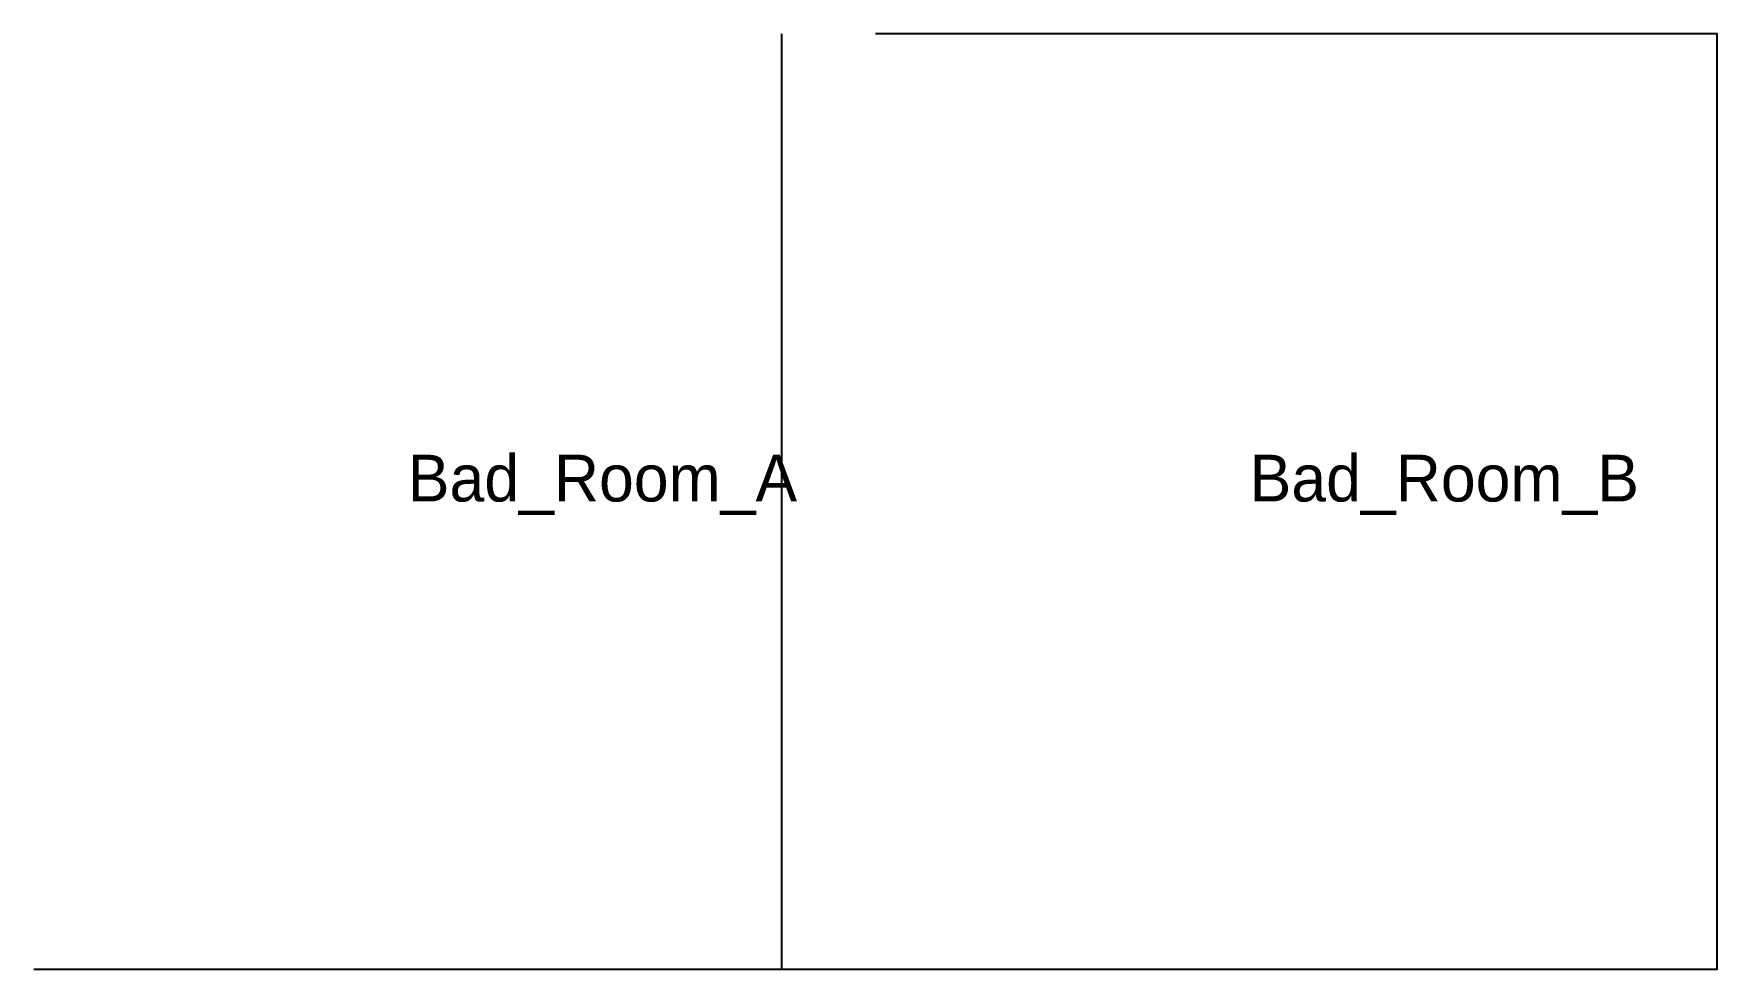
# Model space of a CAD drawing. Header units: metres. Extents: x 0 to 9, y 0 to 5.
import ezdxf

# ---------------------------------------------------------------- set-up
doc = ezdxf.new("R2010")
doc.units = ezdxf.units.M
doc.layers.add('DEFAULT_WALLS', color=1, linetype='CONTINUOUS')

msp = doc.modelspace()

# ---------------------------------------------------------------- linework, layer by layer
at = {"layer": 'DEFAULT_WALLS'}
for points in [[(0, 0), (4, 0), (4, 5)], [(4, 0), (9, 0), (9, 5), (4.5, 5)]]:
    msp.add_lwpolyline(points, dxfattribs=at)

# ---------------------------------------------------------------- texts
for s, p in [('Bad_Room_A', (2, 2.5)), ('Bad_Room_B', (6.5, 2.5))]:
    msp.add_text(s, height=0.25, dxfattribs=at).set_placement(p)

doc.saveas('drawing.dxf')
